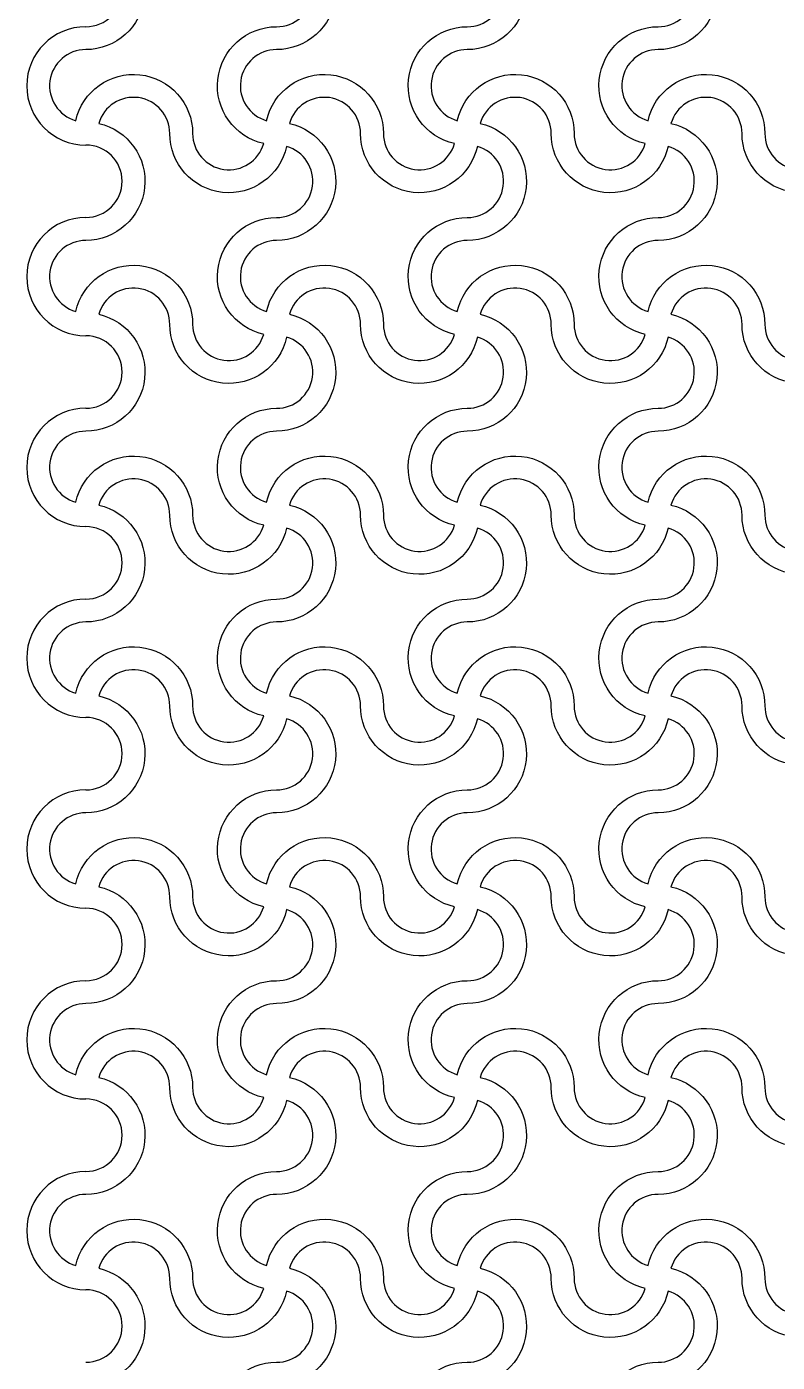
# Model space of a CAD drawing. Header units: millimetres. Extents: x 24 to 345, y 12 to 201.
# Drawn here: x 43.071 to 44.645, y 37.718 to 40.518 of the extents above; entities that cross this region are included whole.
import ezdxf

# ---------------------------------------------------------------- set-up
doc = ezdxf.new("R2010")
doc.units = ezdxf.units.MM
doc.header["$MEASUREMENT"] = 0
doc.layers.add('5th metal (rf+ground)', color=240, linetype='Continuous')

msp = doc.modelspace()

# ---------------------------------------------------------------- linework, layer by layer
at = {"layer": '5th metal (rf+ground)'}
for points in [[(43.61633, 40.66724, -0.8959788), (43.3713, 40.69421, 0.8687853), (43.22227, 40.71524, -0.8959788), (43.1953, 40.47021, 0.8687853), (43.17427, 40.32118, -0.8959788), (43.4193, 40.29421, 0.8687853), (43.56833, 40.27318, -0.8959788), (43.5953, 40.51821, 0.8687853)], [(43.61633, 40.66724, -0.8959788), (43.3713, 40.69421, 0.8687853), (43.22227, 40.71524, -0.8959788), (43.1953, 40.47021, 0.8687853), (43.17427, 40.32118, -0.8959788), (43.4193, 40.29421, 0.8687853), (43.56833, 40.27318, -0.8959788), (43.5953, 40.51821, 0.8687853)], [(43.61633, 40.66724, -0.8959788), (43.3713, 40.69421, 0.8687853), (43.22227, 40.71524, -0.8959788), (43.1953, 40.47021, 0.8687853), (43.17427, 40.32118, -0.8959788), (43.4193, 40.29421, 0.8687853), (43.56833, 40.27318, -0.8959788), (43.5953, 40.51821, 0.8687853)], [(43.61633, 40.66724, -0.8959788), (43.3713, 40.69421, 0.8687853), (43.22227, 40.71524, -0.8959788), (43.1953, 40.47021, 0.8687853), (43.17427, 40.32118, -0.8959788), (43.4193, 40.29421, 0.8687853), (43.56833, 40.27318, -0.8959788), (43.5953, 40.51821, 0.8687853)], [(44.01633, 40.66724, -0.8959788), (43.7713, 40.69421, 0.8687853), (43.62227, 40.71524, -0.8959788), (43.5953, 40.47021, 0.8687853), (43.57427, 40.32118, -0.8959788), (43.8193, 40.29421, 0.8687853), (43.96833, 40.27318, -0.8959788), (43.9953, 40.51821, 0.8687853)], [(44.01633, 40.66724, -0.8959788), (43.7713, 40.69421, 0.8687853), (43.62227, 40.71524, -0.8959788), (43.5953, 40.47021, 0.8687853), (43.57427, 40.32118, -0.8959788), (43.8193, 40.29421, 0.8687853), (43.96833, 40.27318, -0.8959788), (43.9953, 40.51821, 0.8687853)], [(44.01633, 40.66724, -0.8959788), (43.7713, 40.69421, 0.8687853), (43.62227, 40.71524, -0.8959788), (43.5953, 40.47021, 0.8687853), (43.57427, 40.32118, -0.8959788), (43.8193, 40.29421, 0.8687853), (43.96833, 40.27318, -0.8959788), (43.9953, 40.51821, 0.8687853)], [(44.01633, 40.66724, -0.8959788), (43.7713, 40.69421, 0.8687853), (43.62227, 40.71524, -0.8959788), (43.5953, 40.47021, 0.8687853), (43.57427, 40.32118, -0.8959788), (43.8193, 40.29421, 0.8687853), (43.96833, 40.27318, -0.8959788), (43.9953, 40.51821, 0.8687853)], [(44.41633, 40.66724, -0.8959788), (44.1713, 40.69421, 0.8687853), (44.02227, 40.71524, -0.8959788), (43.9953, 40.47021, 0.8687853), (43.97427, 40.32118, -0.8959788), (44.2193, 40.29421, 0.8687853), (44.36833, 40.27318, -0.8959788), (44.3953, 40.51821, 0.8687853)], [(44.41633, 40.66724, -0.8959788), (44.1713, 40.69421, 0.8687853), (44.02227, 40.71524, -0.8959788), (43.9953, 40.47021, 0.8687853), (43.97427, 40.32118, -0.8959788), (44.2193, 40.29421, 0.8687853), (44.36833, 40.27318, -0.8959788), (44.3953, 40.51821, 0.8687853)], [(44.41633, 40.66724, -0.8959788), (44.1713, 40.69421, 0.8687853), (44.02227, 40.71524, -0.8959788), (43.9953, 40.47021, 0.8687853), (43.97427, 40.32118, -0.8959788), (44.2193, 40.29421, 0.8687853), (44.36833, 40.27318, -0.8959788), (44.3953, 40.51821, 0.8687853)], [(44.41633, 40.66724, -0.8959788), (44.1713, 40.69421, 0.8687853), (44.02227, 40.71524, -0.8959788), (43.9953, 40.47021, 0.8687853), (43.97427, 40.32118, -0.8959788), (44.2193, 40.29421, 0.8687853), (44.36833, 40.27318, -0.8959788), (44.3953, 40.51821, 0.8687853)], [(44.81633, 40.66724, -0.8959788), (44.5713, 40.69421, 0.8687853), (44.42227, 40.71524, -0.8959788), (44.3953, 40.47021, 0.8687853), (44.37427, 40.32118, -0.8959788), (44.6193, 40.29421, 0.8687853), (44.76833, 40.27318, -0.8959788), (44.7953, 40.51821, 0.8687853)], [(44.81633, 40.66724, -0.8959788), (44.5713, 40.69421, 0.8687853), (44.42227, 40.71524, -0.8959788), (44.3953, 40.47021, 0.8687853), (44.37427, 40.32118, -0.8959788), (44.6193, 40.29421, 0.8687853), (44.76833, 40.27318, -0.8959788), (44.7953, 40.51821, 0.8687853)], [(44.81633, 40.66724, -0.8959788), (44.5713, 40.69421, 0.8687853), (44.42227, 40.71524, -0.8959788), (44.3953, 40.47021, 0.8687853), (44.37427, 40.32118, -0.8959788), (44.6193, 40.29421, 0.8687853), (44.76833, 40.27318, -0.8959788), (44.7953, 40.51821, 0.8687853)], [(44.81633, 40.66724, -0.8959788), (44.5713, 40.69421, 0.8687853), (44.42227, 40.71524, -0.8959788), (44.3953, 40.47021, 0.8687853), (44.37427, 40.32118, -0.8959788), (44.6193, 40.29421, 0.8687853), (44.76833, 40.27318, -0.8959788), (44.7953, 40.51821, 0.8687853)], [(43.61633, 40.26724, -0.8959788), (43.3713, 40.29421, 0.8687853), (43.22227, 40.31524, -0.8959788), (43.1953, 40.07021, 0.8687853), (43.17427, 39.92118, -0.8959788), (43.4193, 39.89421, 0.8687853), (43.56833, 39.87318, -0.8959788), (43.5953, 40.11821, 0.8687853)], [(43.61633, 40.26724, -0.8959788), (43.3713, 40.29421, 0.8687853), (43.22227, 40.31524, -0.8959788), (43.1953, 40.07021, 0.8687853), (43.17427, 39.92118, -0.8959788), (43.4193, 39.89421, 0.8687853), (43.56833, 39.87318, -0.8959788), (43.5953, 40.11821, 0.8687853)], [(43.61633, 40.26724, -0.8959788), (43.3713, 40.29421, 0.8687853), (43.22227, 40.31524, -0.8959788), (43.1953, 40.07021, 0.8687853), (43.17427, 39.92118, -0.8959788), (43.4193, 39.89421, 0.8687853), (43.56833, 39.87318, -0.8959788), (43.5953, 40.11821, 0.8687853)], [(43.61633, 40.26724, -0.8959788), (43.3713, 40.29421, 0.8687853), (43.22227, 40.31524, -0.8959788), (43.1953, 40.07021, 0.8687853), (43.17427, 39.92118, -0.8959788), (43.4193, 39.89421, 0.8687853), (43.56833, 39.87318, -0.8959788), (43.5953, 40.11821, 0.8687853)], [(44.01633, 40.26724, -0.8959788), (43.7713, 40.29421, 0.8687853), (43.62227, 40.31524, -0.8959788), (43.5953, 40.07021, 0.8687853), (43.57427, 39.92118, -0.8959788), (43.8193, 39.89421, 0.8687853), (43.96833, 39.87318, -0.8959788), (43.9953, 40.11821, 0.8687853)], [(44.01633, 40.26724, -0.8959788), (43.7713, 40.29421, 0.8687853), (43.62227, 40.31524, -0.8959788), (43.5953, 40.07021, 0.8687853), (43.57427, 39.92118, -0.8959788), (43.8193, 39.89421, 0.8687853), (43.96833, 39.87318, -0.8959788), (43.9953, 40.11821, 0.8687853)], [(44.01633, 40.26724, -0.8959788), (43.7713, 40.29421, 0.8687853), (43.62227, 40.31524, -0.8959788), (43.5953, 40.07021, 0.8687853), (43.57427, 39.92118, -0.8959788), (43.8193, 39.89421, 0.8687853), (43.96833, 39.87318, -0.8959788), (43.9953, 40.11821, 0.8687853)], [(44.01633, 40.26724, -0.8959788), (43.7713, 40.29421, 0.8687853), (43.62227, 40.31524, -0.8959788), (43.5953, 40.07021, 0.8687853), (43.57427, 39.92118, -0.8959788), (43.8193, 39.89421, 0.8687853), (43.96833, 39.87318, -0.8959788), (43.9953, 40.11821, 0.8687853)], [(44.41633, 40.26724, -0.8959788), (44.1713, 40.29421, 0.8687853), (44.02227, 40.31524, -0.8959788), (43.9953, 40.07021, 0.8687853), (43.97427, 39.92118, -0.8959788), (44.2193, 39.89421, 0.8687853), (44.36833, 39.87318, -0.8959788), (44.3953, 40.11821, 0.8687853)], [(44.41633, 40.26724, -0.8959788), (44.1713, 40.29421, 0.8687853), (44.02227, 40.31524, -0.8959788), (43.9953, 40.07021, 0.8687853), (43.97427, 39.92118, -0.8959788), (44.2193, 39.89421, 0.8687853), (44.36833, 39.87318, -0.8959788), (44.3953, 40.11821, 0.8687853)], [(44.41633, 40.26724, -0.8959788), (44.1713, 40.29421, 0.8687853), (44.02227, 40.31524, -0.8959788), (43.9953, 40.07021, 0.8687853), (43.97427, 39.92118, -0.8959788), (44.2193, 39.89421, 0.8687853), (44.36833, 39.87318, -0.8959788), (44.3953, 40.11821, 0.8687853)], [(44.41633, 40.26724, -0.8959788), (44.1713, 40.29421, 0.8687853), (44.02227, 40.31524, -0.8959788), (43.9953, 40.07021, 0.8687853), (43.97427, 39.92118, -0.8959788), (44.2193, 39.89421, 0.8687853), (44.36833, 39.87318, -0.8959788), (44.3953, 40.11821, 0.8687853)], [(44.81633, 40.26724, -0.8959788), (44.5713, 40.29421, 0.8687853), (44.42227, 40.31524, -0.8959788), (44.3953, 40.07021, 0.8687853), (44.37427, 39.92118, -0.8959788), (44.6193, 39.89421, 0.8687853), (44.76833, 39.87318, -0.8959788), (44.7953, 40.11821, 0.8687853)], [(44.81633, 40.26724, -0.8959788), (44.5713, 40.29421, 0.8687853), (44.42227, 40.31524, -0.8959788), (44.3953, 40.07021, 0.8687853), (44.37427, 39.92118, -0.8959788), (44.6193, 39.89421, 0.8687853), (44.76833, 39.87318, -0.8959788), (44.7953, 40.11821, 0.8687853)], [(44.81633, 40.26724, -0.8959788), (44.5713, 40.29421, 0.8687853), (44.42227, 40.31524, -0.8959788), (44.3953, 40.07021, 0.8687853), (44.37427, 39.92118, -0.8959788), (44.6193, 39.89421, 0.8687853), (44.76833, 39.87318, -0.8959788), (44.7953, 40.11821, 0.8687853)], [(44.81633, 40.26724, -0.8959788), (44.5713, 40.29421, 0.8687853), (44.42227, 40.31524, -0.8959788), (44.3953, 40.07021, 0.8687853), (44.37427, 39.92118, -0.8959788), (44.6193, 39.89421, 0.8687853), (44.76833, 39.87318, -0.8959788), (44.7953, 40.11821, 0.8687853)], [(43.61633, 39.86724, -0.8959788), (43.3713, 39.89421, 0.8687853), (43.22227, 39.91524, -0.8959788), (43.1953, 39.67021, 0.8687853), (43.17427, 39.52118, -0.8959788), (43.4193, 39.49421, 0.8687853), (43.56833, 39.47318, -0.8959788), (43.5953, 39.71821, 0.8687853)], [(43.61633, 39.86724, -0.8959788), (43.3713, 39.89421, 0.8687853), (43.22227, 39.91524, -0.8959788), (43.1953, 39.67021, 0.8687853), (43.17427, 39.52118, -0.8959788), (43.4193, 39.49421, 0.8687853), (43.56833, 39.47318, -0.8959788), (43.5953, 39.71821, 0.8687853)], [(43.61633, 39.86724, -0.8959788), (43.3713, 39.89421, 0.8687853), (43.22227, 39.91524, -0.8959788), (43.1953, 39.67021, 0.8687853), (43.17427, 39.52118, -0.8959788), (43.4193, 39.49421, 0.8687853), (43.56833, 39.47318, -0.8959788), (43.5953, 39.71821, 0.8687853)], [(43.61633, 39.86724, -0.8959788), (43.3713, 39.89421, 0.8687853), (43.22227, 39.91524, -0.8959788), (43.1953, 39.67021, 0.8687853), (43.17427, 39.52118, -0.8959788), (43.4193, 39.49421, 0.8687853), (43.56833, 39.47318, -0.8959788), (43.5953, 39.71821, 0.8687853)], [(44.01633, 39.86724, -0.8959788), (43.7713, 39.89421, 0.8687853), (43.62227, 39.91524, -0.8959788), (43.5953, 39.67021, 0.8687853), (43.57427, 39.52118, -0.8959788), (43.8193, 39.49421, 0.8687853), (43.96833, 39.47318, -0.8959788), (43.9953, 39.71821, 0.8687853)], [(44.01633, 39.86724, -0.8959788), (43.7713, 39.89421, 0.8687853), (43.62227, 39.91524, -0.8959788), (43.5953, 39.67021, 0.8687853), (43.57427, 39.52118, -0.8959788), (43.8193, 39.49421, 0.8687853), (43.96833, 39.47318, -0.8959788), (43.9953, 39.71821, 0.8687853)], [(44.01633, 39.86724, -0.8959788), (43.7713, 39.89421, 0.8687853), (43.62227, 39.91524, -0.8959788), (43.5953, 39.67021, 0.8687853), (43.57427, 39.52118, -0.8959788), (43.8193, 39.49421, 0.8687853), (43.96833, 39.47318, -0.8959788), (43.9953, 39.71821, 0.8687853)], [(44.01633, 39.86724, -0.8959788), (43.7713, 39.89421, 0.8687853), (43.62227, 39.91524, -0.8959788), (43.5953, 39.67021, 0.8687853), (43.57427, 39.52118, -0.8959788), (43.8193, 39.49421, 0.8687853), (43.96833, 39.47318, -0.8959788), (43.9953, 39.71821, 0.8687853)], [(44.41633, 39.86724, -0.8959788), (44.1713, 39.89421, 0.8687853), (44.02227, 39.91524, -0.8959788), (43.9953, 39.67021, 0.8687853), (43.97427, 39.52118, -0.8959788), (44.2193, 39.49421, 0.8687853), (44.36833, 39.47318, -0.8959788), (44.3953, 39.71821, 0.8687853)], [(44.41633, 39.86724, -0.8959788), (44.1713, 39.89421, 0.8687853), (44.02227, 39.91524, -0.8959788), (43.9953, 39.67021, 0.8687853), (43.97427, 39.52118, -0.8959788), (44.2193, 39.49421, 0.8687853), (44.36833, 39.47318, -0.8959788), (44.3953, 39.71821, 0.8687853)], [(44.41633, 39.86724, -0.8959788), (44.1713, 39.89421, 0.8687853), (44.02227, 39.91524, -0.8959788), (43.9953, 39.67021, 0.8687853), (43.97427, 39.52118, -0.8959788), (44.2193, 39.49421, 0.8687853), (44.36833, 39.47318, -0.8959788), (44.3953, 39.71821, 0.8687853)], [(44.41633, 39.86724, -0.8959788), (44.1713, 39.89421, 0.8687853), (44.02227, 39.91524, -0.8959788), (43.9953, 39.67021, 0.8687853), (43.97427, 39.52118, -0.8959788), (44.2193, 39.49421, 0.8687853), (44.36833, 39.47318, -0.8959788), (44.3953, 39.71821, 0.8687853)], [(44.81633, 39.86724, -0.8959788), (44.5713, 39.89421, 0.8687853), (44.42227, 39.91524, -0.8959788), (44.3953, 39.67021, 0.8687853), (44.37427, 39.52118, -0.8959788), (44.6193, 39.49421, 0.8687853), (44.76833, 39.47318, -0.8959788), (44.7953, 39.71821, 0.8687853)], [(44.81633, 39.86724, -0.8959788), (44.5713, 39.89421, 0.8687853), (44.42227, 39.91524, -0.8959788), (44.3953, 39.67021, 0.8687853), (44.37427, 39.52118, -0.8959788), (44.6193, 39.49421, 0.8687853), (44.76833, 39.47318, -0.8959788), (44.7953, 39.71821, 0.8687853)], [(44.81633, 39.86724, -0.8959788), (44.5713, 39.89421, 0.8687853), (44.42227, 39.91524, -0.8959788), (44.3953, 39.67021, 0.8687853), (44.37427, 39.52118, -0.8959788), (44.6193, 39.49421, 0.8687853), (44.76833, 39.47318, -0.8959788), (44.7953, 39.71821, 0.8687853)], [(44.81633, 39.86724, -0.8959788), (44.5713, 39.89421, 0.8687853), (44.42227, 39.91524, -0.8959788), (44.3953, 39.67021, 0.8687853), (44.37427, 39.52118, -0.8959788), (44.6193, 39.49421, 0.8687853), (44.76833, 39.47318, -0.8959788), (44.7953, 39.71821, 0.8687853)], [(43.61633, 39.46724, -0.8959788), (43.3713, 39.49421, 0.8687853), (43.22227, 39.51524, -0.8959788), (43.1953, 39.27021, 0.8687853), (43.17427, 39.12118, -0.8959788), (43.4193, 39.09421, 0.8687853), (43.56833, 39.07318, -0.8959788), (43.5953, 39.31821, 0.8687853)], [(43.61633, 39.46724, -0.8959788), (43.3713, 39.49421, 0.8687853), (43.22227, 39.51524, -0.8959788), (43.1953, 39.27021, 0.8687853), (43.17427, 39.12118, -0.8959788), (43.4193, 39.09421, 0.8687853), (43.56833, 39.07318, -0.8959788), (43.5953, 39.31821, 0.8687853)], [(43.61633, 39.46724, -0.8959788), (43.3713, 39.49421, 0.8687853), (43.22227, 39.51524, -0.8959788), (43.1953, 39.27021, 0.8687853), (43.17427, 39.12118, -0.8959788), (43.4193, 39.09421, 0.8687853), (43.56833, 39.07318, -0.8959788), (43.5953, 39.31821, 0.8687853)], [(43.61633, 39.46724, -0.8959788), (43.3713, 39.49421, 0.8687853), (43.22227, 39.51524, -0.8959788), (43.1953, 39.27021, 0.8687853), (43.17427, 39.12118, -0.8959788), (43.4193, 39.09421, 0.8687853), (43.56833, 39.07318, -0.8959788), (43.5953, 39.31821, 0.8687853)], [(44.01633, 39.46724, -0.8959788), (43.7713, 39.49421, 0.8687853), (43.62227, 39.51524, -0.8959788), (43.5953, 39.27021, 0.8687853), (43.57427, 39.12118, -0.8959788), (43.8193, 39.09421, 0.8687853), (43.96833, 39.07318, -0.8959788), (43.9953, 39.31821, 0.8687853)], [(44.01633, 39.46724, -0.8959788), (43.7713, 39.49421, 0.8687853), (43.62227, 39.51524, -0.8959788), (43.5953, 39.27021, 0.8687853), (43.57427, 39.12118, -0.8959788), (43.8193, 39.09421, 0.8687853), (43.96833, 39.07318, -0.8959788), (43.9953, 39.31821, 0.8687853)], [(44.01633, 39.46724, -0.8959788), (43.7713, 39.49421, 0.8687853), (43.62227, 39.51524, -0.8959788), (43.5953, 39.27021, 0.8687853), (43.57427, 39.12118, -0.8959788), (43.8193, 39.09421, 0.8687853), (43.96833, 39.07318, -0.8959788), (43.9953, 39.31821, 0.8687853)], [(44.01633, 39.46724, -0.8959788), (43.7713, 39.49421, 0.8687853), (43.62227, 39.51524, -0.8959788), (43.5953, 39.27021, 0.8687853), (43.57427, 39.12118, -0.8959788), (43.8193, 39.09421, 0.8687853), (43.96833, 39.07318, -0.8959788), (43.9953, 39.31821, 0.8687853)], [(44.41633, 39.46724, -0.8959788), (44.1713, 39.49421, 0.8687853), (44.02227, 39.51524, -0.8959788), (43.9953, 39.27021, 0.8687853), (43.97427, 39.12118, -0.8959788), (44.2193, 39.09421, 0.8687853), (44.36833, 39.07318, -0.8959788), (44.3953, 39.31821, 0.8687853)], [(44.41633, 39.46724, -0.8959788), (44.1713, 39.49421, 0.8687853), (44.02227, 39.51524, -0.8959788), (43.9953, 39.27021, 0.8687853), (43.97427, 39.12118, -0.8959788), (44.2193, 39.09421, 0.8687853), (44.36833, 39.07318, -0.8959788), (44.3953, 39.31821, 0.8687853)], [(44.41633, 39.46724, -0.8959788), (44.1713, 39.49421, 0.8687853), (44.02227, 39.51524, -0.8959788), (43.9953, 39.27021, 0.8687853), (43.97427, 39.12118, -0.8959788), (44.2193, 39.09421, 0.8687853), (44.36833, 39.07318, -0.8959788), (44.3953, 39.31821, 0.8687853)], [(44.41633, 39.46724, -0.8959788), (44.1713, 39.49421, 0.8687853), (44.02227, 39.51524, -0.8959788), (43.9953, 39.27021, 0.8687853), (43.97427, 39.12118, -0.8959788), (44.2193, 39.09421, 0.8687853), (44.36833, 39.07318, -0.8959788), (44.3953, 39.31821, 0.8687853)], [(44.81633, 39.46724, -0.8959788), (44.5713, 39.49421, 0.8687853), (44.42227, 39.51524, -0.8959788), (44.3953, 39.27021, 0.8687853), (44.37427, 39.12118, -0.8959788), (44.6193, 39.09421, 0.8687853), (44.76833, 39.07318, -0.8959788), (44.7953, 39.31821, 0.8687853)], [(44.81633, 39.46724, -0.8959788), (44.5713, 39.49421, 0.8687853), (44.42227, 39.51524, -0.8959788), (44.3953, 39.27021, 0.8687853), (44.37427, 39.12118, -0.8959788), (44.6193, 39.09421, 0.8687853), (44.76833, 39.07318, -0.8959788), (44.7953, 39.31821, 0.8687853)], [(44.81633, 39.46724, -0.8959788), (44.5713, 39.49421, 0.8687853), (44.42227, 39.51524, -0.8959788), (44.3953, 39.27021, 0.8687853), (44.37427, 39.12118, -0.8959788), (44.6193, 39.09421, 0.8687853), (44.76833, 39.07318, -0.8959788), (44.7953, 39.31821, 0.8687853)], [(44.81633, 39.46724, -0.8959788), (44.5713, 39.49421, 0.8687853), (44.42227, 39.51524, -0.8959788), (44.3953, 39.27021, 0.8687853), (44.37427, 39.12118, -0.8959788), (44.6193, 39.09421, 0.8687853), (44.76833, 39.07318, -0.8959788), (44.7953, 39.31821, 0.8687853)], [(43.61633, 39.06724, -0.8959788), (43.3713, 39.09421, 0.8687853), (43.22227, 39.11524, -0.8959788), (43.1953, 38.87021, 0.8687853), (43.17427, 38.72118, -0.8959788), (43.4193, 38.69421, 0.8687853), (43.56833, 38.67318, -0.8959788), (43.5953, 38.91821, 0.8687853)], [(43.61633, 39.06724, -0.8959788), (43.3713, 39.09421, 0.8687853), (43.22227, 39.11524, -0.8959788), (43.1953, 38.87021, 0.8687853), (43.17427, 38.72118, -0.8959788), (43.4193, 38.69421, 0.8687853), (43.56833, 38.67318, -0.8959788), (43.5953, 38.91821, 0.8687853)], [(43.61633, 39.06724, -0.8959788), (43.3713, 39.09421, 0.8687853), (43.22227, 39.11524, -0.8959788), (43.1953, 38.87021, 0.8687853), (43.17427, 38.72118, -0.8959788), (43.4193, 38.69421, 0.8687853), (43.56833, 38.67318, -0.8959788), (43.5953, 38.91821, 0.8687853)], [(43.61633, 39.06724, -0.8959788), (43.3713, 39.09421, 0.8687853), (43.22227, 39.11524, -0.8959788), (43.1953, 38.87021, 0.8687853), (43.17427, 38.72118, -0.8959788), (43.4193, 38.69421, 0.8687853), (43.56833, 38.67318, -0.8959788), (43.5953, 38.91821, 0.8687853)], [(44.01633, 39.06724, -0.8959788), (43.7713, 39.09421, 0.8687853), (43.62227, 39.11524, -0.8959788), (43.5953, 38.87021, 0.8687853), (43.57427, 38.72118, -0.8959788), (43.8193, 38.69421, 0.8687853), (43.96833, 38.67318, -0.8959788), (43.9953, 38.91821, 0.8687853)], [(44.01633, 39.06724, -0.8959788), (43.7713, 39.09421, 0.8687853), (43.62227, 39.11524, -0.8959788), (43.5953, 38.87021, 0.8687853), (43.57427, 38.72118, -0.8959788), (43.8193, 38.69421, 0.8687853), (43.96833, 38.67318, -0.8959788), (43.9953, 38.91821, 0.8687853)], [(44.01633, 39.06724, -0.8959788), (43.7713, 39.09421, 0.8687853), (43.62227, 39.11524, -0.8959788), (43.5953, 38.87021, 0.8687853), (43.57427, 38.72118, -0.8959788), (43.8193, 38.69421, 0.8687853), (43.96833, 38.67318, -0.8959788), (43.9953, 38.91821, 0.8687853)], [(44.01633, 39.06724, -0.8959788), (43.7713, 39.09421, 0.8687853), (43.62227, 39.11524, -0.8959788), (43.5953, 38.87021, 0.8687853), (43.57427, 38.72118, -0.8959788), (43.8193, 38.69421, 0.8687853), (43.96833, 38.67318, -0.8959788), (43.9953, 38.91821, 0.8687853)], [(44.41633, 39.06724, -0.8959788), (44.1713, 39.09421, 0.8687853), (44.02227, 39.11524, -0.8959788), (43.9953, 38.87021, 0.8687853), (43.97427, 38.72118, -0.8959788), (44.2193, 38.69421, 0.8687853), (44.36833, 38.67318, -0.8959788), (44.3953, 38.91821, 0.8687853)], [(44.41633, 39.06724, -0.8959788), (44.1713, 39.09421, 0.8687853), (44.02227, 39.11524, -0.8959788), (43.9953, 38.87021, 0.8687853), (43.97427, 38.72118, -0.8959788), (44.2193, 38.69421, 0.8687853), (44.36833, 38.67318, -0.8959788), (44.3953, 38.91821, 0.8687853)], [(44.41633, 39.06724, -0.8959788), (44.1713, 39.09421, 0.8687853), (44.02227, 39.11524, -0.8959788), (43.9953, 38.87021, 0.8687853), (43.97427, 38.72118, -0.8959788), (44.2193, 38.69421, 0.8687853), (44.36833, 38.67318, -0.8959788), (44.3953, 38.91821, 0.8687853)], [(44.41633, 39.06724, -0.8959788), (44.1713, 39.09421, 0.8687853), (44.02227, 39.11524, -0.8959788), (43.9953, 38.87021, 0.8687853), (43.97427, 38.72118, -0.8959788), (44.2193, 38.69421, 0.8687853), (44.36833, 38.67318, -0.8959788), (44.3953, 38.91821, 0.8687853)], [(44.81633, 39.06724, -0.8959788), (44.5713, 39.09421, 0.8687853), (44.42227, 39.11524, -0.8959788), (44.3953, 38.87021, 0.8687853), (44.37427, 38.72118, -0.8959788), (44.6193, 38.69421, 0.8687853), (44.76833, 38.67318, -0.8959788), (44.7953, 38.91821, 0.8687853)], [(44.81633, 39.06724, -0.8959788), (44.5713, 39.09421, 0.8687853), (44.42227, 39.11524, -0.8959788), (44.3953, 38.87021, 0.8687853), (44.37427, 38.72118, -0.8959788), (44.6193, 38.69421, 0.8687853), (44.76833, 38.67318, -0.8959788), (44.7953, 38.91821, 0.8687853)], [(44.81633, 39.06724, -0.8959788), (44.5713, 39.09421, 0.8687853), (44.42227, 39.11524, -0.8959788), (44.3953, 38.87021, 0.8687853), (44.37427, 38.72118, -0.8959788), (44.6193, 38.69421, 0.8687853), (44.76833, 38.67318, -0.8959788), (44.7953, 38.91821, 0.8687853)], [(44.81633, 39.06724, -0.8959788), (44.5713, 39.09421, 0.8687853), (44.42227, 39.11524, -0.8959788), (44.3953, 38.87021, 0.8687853), (44.37427, 38.72118, -0.8959788), (44.6193, 38.69421, 0.8687853), (44.76833, 38.67318, -0.8959788), (44.7953, 38.91821, 0.8687853)], [(43.61633, 38.66724, -0.8959788), (43.3713, 38.69421, 0.8687853), (43.22227, 38.71524, -0.8959788), (43.1953, 38.47021, 0.8687853), (43.17427, 38.32118, -0.8959788), (43.4193, 38.29421, 0.8687853), (43.56833, 38.27318, -0.8959788), (43.5953, 38.51821, 0.8687853)], [(43.61633, 38.66724, -0.8959788), (43.3713, 38.69421, 0.8687853), (43.22227, 38.71524, -0.8959788), (43.1953, 38.47021, 0.8687853), (43.17427, 38.32118, -0.8959788), (43.4193, 38.29421, 0.8687853), (43.56833, 38.27318, -0.8959788), (43.5953, 38.51821, 0.8687853)], [(43.61633, 38.66724, -0.8959788), (43.3713, 38.69421, 0.8687853), (43.22227, 38.71524, -0.8959788), (43.1953, 38.47021, 0.8687853), (43.17427, 38.32118, -0.8959788), (43.4193, 38.29421, 0.8687853), (43.56833, 38.27318, -0.8959788), (43.5953, 38.51821, 0.8687853)], [(43.61633, 38.66724, -0.8959788), (43.3713, 38.69421, 0.8687853), (43.22227, 38.71524, -0.8959788), (43.1953, 38.47021, 0.8687853), (43.17427, 38.32118, -0.8959788), (43.4193, 38.29421, 0.8687853), (43.56833, 38.27318, -0.8959788), (43.5953, 38.51821, 0.8687853)], [(44.01633, 38.66724, -0.8959788), (43.7713, 38.69421, 0.8687853), (43.62227, 38.71524, -0.8959788), (43.5953, 38.47021, 0.8687853), (43.57427, 38.32118, -0.8959788), (43.8193, 38.29421, 0.8687853), (43.96833, 38.27318, -0.8959788), (43.9953, 38.51821, 0.8687853)], [(44.01633, 38.66724, -0.8959788), (43.7713, 38.69421, 0.8687853), (43.62227, 38.71524, -0.8959788), (43.5953, 38.47021, 0.8687853), (43.57427, 38.32118, -0.8959788), (43.8193, 38.29421, 0.8687853), (43.96833, 38.27318, -0.8959788), (43.9953, 38.51821, 0.8687853)], [(44.01633, 38.66724, -0.8959788), (43.7713, 38.69421, 0.8687853), (43.62227, 38.71524, -0.8959788), (43.5953, 38.47021, 0.8687853), (43.57427, 38.32118, -0.8959788), (43.8193, 38.29421, 0.8687853), (43.96833, 38.27318, -0.8959788), (43.9953, 38.51821, 0.8687853)], [(44.01633, 38.66724, -0.8959788), (43.7713, 38.69421, 0.8687853), (43.62227, 38.71524, -0.8959788), (43.5953, 38.47021, 0.8687853), (43.57427, 38.32118, -0.8959788), (43.8193, 38.29421, 0.8687853), (43.96833, 38.27318, -0.8959788), (43.9953, 38.51821, 0.8687853)], [(44.41633, 38.66724, -0.8959788), (44.1713, 38.69421, 0.8687853), (44.02227, 38.71524, -0.8959788), (43.9953, 38.47021, 0.8687853), (43.97427, 38.32118, -0.8959788), (44.2193, 38.29421, 0.8687853), (44.36833, 38.27318, -0.8959788), (44.3953, 38.51821, 0.8687853)], [(44.41633, 38.66724, -0.8959788), (44.1713, 38.69421, 0.8687853), (44.02227, 38.71524, -0.8959788), (43.9953, 38.47021, 0.8687853), (43.97427, 38.32118, -0.8959788), (44.2193, 38.29421, 0.8687853), (44.36833, 38.27318, -0.8959788), (44.3953, 38.51821, 0.8687853)], [(44.41633, 38.66724, -0.8959788), (44.1713, 38.69421, 0.8687853), (44.02227, 38.71524, -0.8959788), (43.9953, 38.47021, 0.8687853), (43.97427, 38.32118, -0.8959788), (44.2193, 38.29421, 0.8687853), (44.36833, 38.27318, -0.8959788), (44.3953, 38.51821, 0.8687853)], [(44.41633, 38.66724, -0.8959788), (44.1713, 38.69421, 0.8687853), (44.02227, 38.71524, -0.8959788), (43.9953, 38.47021, 0.8687853), (43.97427, 38.32118, -0.8959788), (44.2193, 38.29421, 0.8687853), (44.36833, 38.27318, -0.8959788), (44.3953, 38.51821, 0.8687853)], [(44.81633, 38.66724, -0.8959788), (44.5713, 38.69421, 0.8687853), (44.42227, 38.71524, -0.8959788), (44.3953, 38.47021, 0.8687853), (44.37427, 38.32118, -0.8959788), (44.6193, 38.29421, 0.8687853), (44.76833, 38.27318, -0.8959788), (44.7953, 38.51821, 0.8687853)], [(44.81633, 38.66724, -0.8959788), (44.5713, 38.69421, 0.8687853), (44.42227, 38.71524, -0.8959788), (44.3953, 38.47021, 0.8687853), (44.37427, 38.32118, -0.8959788), (44.6193, 38.29421, 0.8687853), (44.76833, 38.27318, -0.8959788), (44.7953, 38.51821, 0.8687853)], [(44.81633, 38.66724, -0.8959788), (44.5713, 38.69421, 0.8687853), (44.42227, 38.71524, -0.8959788), (44.3953, 38.47021, 0.8687853), (44.37427, 38.32118, -0.8959788), (44.6193, 38.29421, 0.8687853), (44.76833, 38.27318, -0.8959788), (44.7953, 38.51821, 0.8687853)], [(44.81633, 38.66724, -0.8959788), (44.5713, 38.69421, 0.8687853), (44.42227, 38.71524, -0.8959788), (44.3953, 38.47021, 0.8687853), (44.37427, 38.32118, -0.8959788), (44.6193, 38.29421, 0.8687853), (44.76833, 38.27318, -0.8959788), (44.7953, 38.51821, 0.8687853)], [(43.61633, 38.26724, -0.8959788), (43.3713, 38.29421, 0.8687853), (43.22227, 38.31524, -0.8959788), (43.1953, 38.07021, 0.8687853), (43.17427, 37.92118, -0.8959788), (43.4193, 37.89421, 0.8687853), (43.56833, 37.87318, -0.8959788), (43.5953, 38.11821, 0.8687853)], [(43.61633, 38.26724, -0.8959788), (43.3713, 38.29421, 0.8687853), (43.22227, 38.31524, -0.8959788), (43.1953, 38.07021, 0.8687853), (43.17427, 37.92118, -0.8959788), (43.4193, 37.89421, 0.8687853), (43.56833, 37.87318, -0.8959788), (43.5953, 38.11821, 0.8687853)], [(43.61633, 38.26724, -0.8959788), (43.3713, 38.29421, 0.8687853), (43.22227, 38.31524, -0.8959788), (43.1953, 38.07021, 0.8687853), (43.17427, 37.92118, -0.8959788), (43.4193, 37.89421, 0.8687853), (43.56833, 37.87318, -0.8959788), (43.5953, 38.11821, 0.8687853)], [(43.61633, 38.26724, -0.8959788), (43.3713, 38.29421, 0.8687853), (43.22227, 38.31524, -0.8959788), (43.1953, 38.07021, 0.8687853), (43.17427, 37.92118, -0.8959788), (43.4193, 37.89421, 0.8687853), (43.56833, 37.87318, -0.8959788), (43.5953, 38.11821, 0.8687853)], [(44.01633, 38.26724, -0.8959788), (43.7713, 38.29421, 0.8687853), (43.62227, 38.31524, -0.8959788), (43.5953, 38.07021, 0.8687853), (43.57427, 37.92118, -0.8959788), (43.8193, 37.89421, 0.8687853), (43.96833, 37.87318, -0.8959788), (43.9953, 38.11821, 0.8687853)], [(44.01633, 38.26724, -0.8959788), (43.7713, 38.29421, 0.8687853), (43.62227, 38.31524, -0.8959788), (43.5953, 38.07021, 0.8687853), (43.57427, 37.92118, -0.8959788), (43.8193, 37.89421, 0.8687853), (43.96833, 37.87318, -0.8959788), (43.9953, 38.11821, 0.8687853)], [(44.01633, 38.26724, -0.8959788), (43.7713, 38.29421, 0.8687853), (43.62227, 38.31524, -0.8959788), (43.5953, 38.07021, 0.8687853), (43.57427, 37.92118, -0.8959788), (43.8193, 37.89421, 0.8687853), (43.96833, 37.87318, -0.8959788), (43.9953, 38.11821, 0.8687853)], [(44.01633, 38.26724, -0.8959788), (43.7713, 38.29421, 0.8687853), (43.62227, 38.31524, -0.8959788), (43.5953, 38.07021, 0.8687853), (43.57427, 37.92118, -0.8959788), (43.8193, 37.89421, 0.8687853), (43.96833, 37.87318, -0.8959788), (43.9953, 38.11821, 0.8687853)], [(44.41633, 38.26724, -0.8959788), (44.1713, 38.29421, 0.8687853), (44.02227, 38.31524, -0.8959788), (43.9953, 38.07021, 0.8687853), (43.97427, 37.92118, -0.8959788), (44.2193, 37.89421, 0.8687853), (44.36833, 37.87318, -0.8959788), (44.3953, 38.11821, 0.8687853)], [(44.41633, 38.26724, -0.8959788), (44.1713, 38.29421, 0.8687853), (44.02227, 38.31524, -0.8959788), (43.9953, 38.07021, 0.8687853), (43.97427, 37.92118, -0.8959788), (44.2193, 37.89421, 0.8687853), (44.36833, 37.87318, -0.8959788), (44.3953, 38.11821, 0.8687853)], [(44.41633, 38.26724, -0.8959788), (44.1713, 38.29421, 0.8687853), (44.02227, 38.31524, -0.8959788), (43.9953, 38.07021, 0.8687853), (43.97427, 37.92118, -0.8959788), (44.2193, 37.89421, 0.8687853), (44.36833, 37.87318, -0.8959788), (44.3953, 38.11821, 0.8687853)], [(44.41633, 38.26724, -0.8959788), (44.1713, 38.29421, 0.8687853), (44.02227, 38.31524, -0.8959788), (43.9953, 38.07021, 0.8687853), (43.97427, 37.92118, -0.8959788), (44.2193, 37.89421, 0.8687853), (44.36833, 37.87318, -0.8959788), (44.3953, 38.11821, 0.8687853)], [(44.81633, 38.26724, -0.8959788), (44.5713, 38.29421, 0.8687853), (44.42227, 38.31524, -0.8959788), (44.3953, 38.07021, 0.8687853), (44.37427, 37.92118, -0.8959788), (44.6193, 37.89421, 0.8687853), (44.76833, 37.87318, -0.8959788), (44.7953, 38.11821, 0.8687853)], [(44.81633, 38.26724, -0.8959788), (44.5713, 38.29421, 0.8687853), (44.42227, 38.31524, -0.8959788), (44.3953, 38.07021, 0.8687853), (44.37427, 37.92118, -0.8959788), (44.6193, 37.89421, 0.8687853), (44.76833, 37.87318, -0.8959788), (44.7953, 38.11821, 0.8687853)], [(44.81633, 38.26724, -0.8959788), (44.5713, 38.29421, 0.8687853), (44.42227, 38.31524, -0.8959788), (44.3953, 38.07021, 0.8687853), (44.37427, 37.92118, -0.8959788), (44.6193, 37.89421, 0.8687853), (44.76833, 37.87318, -0.8959788), (44.7953, 38.11821, 0.8687853)], [(44.81633, 38.26724, -0.8959788), (44.5713, 38.29421, 0.8687853), (44.42227, 38.31524, -0.8959788), (44.3953, 38.07021, 0.8687853), (44.37427, 37.92118, -0.8959788), (44.6193, 37.89421, 0.8687853), (44.76833, 37.87318, -0.8959788), (44.7953, 38.11821, 0.8687853)], [(43.61633, 37.86724, -0.8959788), (43.3713, 37.89421, 0.8687853), (43.22227, 37.91524, -0.8959788), (43.1953, 37.67021, 0.8687853), (43.17427, 37.52118, -0.8959788), (43.4193, 37.49421, 0.8687853), (43.56833, 37.47318, -0.8959788), (43.5953, 37.71821, 0.8687853)], [(43.61633, 37.86724, -0.8959788), (43.3713, 37.89421, 0.8687853), (43.22227, 37.91524, -0.8959788), (43.1953, 37.67021, 0.8687853), (43.17427, 37.52118, -0.8959788), (43.4193, 37.49421, 0.8687853), (43.56833, 37.47318, -0.8959788), (43.5953, 37.71821, 0.8687853)], [(43.61633, 37.86724, -0.8959788), (43.3713, 37.89421, 0.8687853), (43.22227, 37.91524, -0.8959788), (43.1953, 37.67021, 0.8687853), (43.17427, 37.52118, -0.8959788), (43.4193, 37.49421, 0.8687853), (43.56833, 37.47318, -0.8959788), (43.5953, 37.71821, 0.8687853)], [(43.61633, 37.86724, -0.8959788), (43.3713, 37.89421, 0.8687853), (43.22227, 37.91524, -0.8959788), (43.1953, 37.67021, 0.8687853), (43.17427, 37.52118, -0.8959788), (43.4193, 37.49421, 0.8687853), (43.56833, 37.47318, -0.8959788), (43.5953, 37.71821, 0.8687853)], [(44.01633, 37.86724, -0.8959788), (43.7713, 37.89421, 0.8687853), (43.62227, 37.91524, -0.8959788), (43.5953, 37.67021, 0.8687853), (43.57427, 37.52118, -0.8959788), (43.8193, 37.49421, 0.8687853), (43.96833, 37.47318, -0.8959788), (43.9953, 37.71821, 0.8687853)], [(44.01633, 37.86724, -0.8959788), (43.7713, 37.89421, 0.8687853), (43.62227, 37.91524, -0.8959788), (43.5953, 37.67021, 0.8687853), (43.57427, 37.52118, -0.8959788), (43.8193, 37.49421, 0.8687853), (43.96833, 37.47318, -0.8959788), (43.9953, 37.71821, 0.8687853)], [(44.01633, 37.86724, -0.8959788), (43.7713, 37.89421, 0.8687853), (43.62227, 37.91524, -0.8959788), (43.5953, 37.67021, 0.8687853), (43.57427, 37.52118, -0.8959788), (43.8193, 37.49421, 0.8687853), (43.96833, 37.47318, -0.8959788), (43.9953, 37.71821, 0.8687853)], [(44.01633, 37.86724, -0.8959788), (43.7713, 37.89421, 0.8687853), (43.62227, 37.91524, -0.8959788), (43.5953, 37.67021, 0.8687853), (43.57427, 37.52118, -0.8959788), (43.8193, 37.49421, 0.8687853), (43.96833, 37.47318, -0.8959788), (43.9953, 37.71821, 0.8687853)], [(44.41633, 37.86724, -0.8959788), (44.1713, 37.89421, 0.8687853), (44.02227, 37.91524, -0.8959788), (43.9953, 37.67021, 0.8687853), (43.97427, 37.52118, -0.8959788), (44.2193, 37.49421, 0.8687853), (44.36833, 37.47318, -0.8959788), (44.3953, 37.71821, 0.8687853)], [(44.41633, 37.86724, -0.8959788), (44.1713, 37.89421, 0.8687853), (44.02227, 37.91524, -0.8959788), (43.9953, 37.67021, 0.8687853), (43.97427, 37.52118, -0.8959788), (44.2193, 37.49421, 0.8687853), (44.36833, 37.47318, -0.8959788), (44.3953, 37.71821, 0.8687853)], [(44.41633, 37.86724, -0.8959788), (44.1713, 37.89421, 0.8687853), (44.02227, 37.91524, -0.8959788), (43.9953, 37.67021, 0.8687853), (43.97427, 37.52118, -0.8959788), (44.2193, 37.49421, 0.8687853), (44.36833, 37.47318, -0.8959788), (44.3953, 37.71821, 0.8687853)], [(44.41633, 37.86724, -0.8959788), (44.1713, 37.89421, 0.8687853), (44.02227, 37.91524, -0.8959788), (43.9953, 37.67021, 0.8687853), (43.97427, 37.52118, -0.8959788), (44.2193, 37.49421, 0.8687853), (44.36833, 37.47318, -0.8959788), (44.3953, 37.71821, 0.8687853)], [(44.81633, 37.86724, -0.8959788), (44.5713, 37.89421, 0.8687853), (44.42227, 37.91524, -0.8959788), (44.3953, 37.67021, 0.8687853), (44.37427, 37.52118, -0.8959788), (44.6193, 37.49421, 0.8687853), (44.76833, 37.47318, -0.8959788), (44.7953, 37.71821, 0.8687853)], [(44.81633, 37.86724, -0.8959788), (44.5713, 37.89421, 0.8687853), (44.42227, 37.91524, -0.8959788), (44.3953, 37.67021, 0.8687853), (44.37427, 37.52118, -0.8959788), (44.6193, 37.49421, 0.8687853), (44.76833, 37.47318, -0.8959788), (44.7953, 37.71821, 0.8687853)], [(44.81633, 37.86724, -0.8959788), (44.5713, 37.89421, 0.8687853), (44.42227, 37.91524, -0.8959788), (44.3953, 37.67021, 0.8687853), (44.37427, 37.52118, -0.8959788), (44.6193, 37.49421, 0.8687853), (44.76833, 37.47318, -0.8959788), (44.7953, 37.71821, 0.8687853)], [(44.81633, 37.86724, -0.8959788), (44.5713, 37.89421, 0.8687853), (44.42227, 37.91524, -0.8959788), (44.3953, 37.67021, 0.8687853), (44.37427, 37.52118, -0.8959788), (44.6193, 37.49421, 0.8687853), (44.76833, 37.47318, -0.8959788), (44.7953, 37.71821, 0.8687853)]]:
    msp.add_lwpolyline(points, format="xyb", close=True, dxfattribs=at)
for centre, radius, start, end in [((43.1953, 40.59421), 0.076, 270, 90), ((43.1953, 40.59421), 0.076, 270, 90), ((43.1953, 40.59421), 0.076, 270, 90), ((43.1953, 40.59421), 0.076, 270, 90), ((43.1953, 40.39421), 0.124, 90, 270), ((43.1953, 40.39421), 0.124, 90, 270), ((43.1953, 40.39421), 0.124, 90, 270), ((43.1953, 40.39421), 0.124, 90, 270), ((43.1953, 40.19421), 0.076, 270, 90), ((43.1953, 40.19421), 0.076, 270, 90), ((43.1953, 40.19421), 0.076, 270, 90), ((43.1953, 40.19421), 0.076, 270, 90), ((43.1953, 39.99421), 0.124, 90, 270), ((43.1953, 39.99421), 0.124, 90, 270), ((43.1953, 39.99421), 0.124, 90, 270), ((43.1953, 39.99421), 0.124, 90, 270), ((43.1953, 39.79421), 0.076, 270, 90), ((43.1953, 39.79421), 0.076, 270, 90), ((43.1953, 39.79421), 0.076, 270, 90), ((43.1953, 39.79421), 0.076, 270, 90), ((43.1953, 39.59421), 0.124, 90, 270), ((43.1953, 39.59421), 0.124, 90, 270), ((43.1953, 39.59421), 0.124, 90, 270), ((43.1953, 39.59421), 0.124, 90, 270), ((43.1953, 39.39421), 0.076, 270, 90), ((43.1953, 39.39421), 0.076, 270, 90), ((43.1953, 39.39421), 0.076, 270, 90), ((43.1953, 39.39421), 0.076, 270, 90), ((43.1953, 39.19421), 0.124, 90, 270), ((43.1953, 39.19421), 0.124, 90, 270), ((43.1953, 39.19421), 0.124, 90, 270), ((43.1953, 39.19421), 0.124, 90, 270), ((43.1953, 38.99421), 0.076, 270, 90), ((43.1953, 38.99421), 0.076, 270, 90), ((43.1953, 38.99421), 0.076, 270, 90), ((43.1953, 38.99421), 0.076, 270, 90), ((43.1953, 38.79421), 0.124, 90, 270), ((43.1953, 38.79421), 0.124, 90, 270), ((43.1953, 38.79421), 0.124, 90, 270), ((43.1953, 38.79421), 0.124, 90, 270), ((43.1953, 38.59421), 0.076, 270, 90), ((43.1953, 38.59421), 0.076, 270, 90), ((43.1953, 38.59421), 0.076, 270, 90), ((43.1953, 38.59421), 0.076, 270, 90), ((43.1953, 38.39421), 0.124, 90, 270), ((43.1953, 38.39421), 0.124, 90, 270), ((43.1953, 38.39421), 0.124, 90, 270), ((43.1953, 38.39421), 0.124, 90, 270), ((43.1953, 38.19421), 0.076, 270, 90), ((43.1953, 38.19421), 0.076, 270, 90), ((43.1953, 38.19421), 0.076, 270, 90), ((43.1953, 38.19421), 0.076, 270, 90), ((43.1953, 37.99421), 0.124, 90, 270), ((43.1953, 37.99421), 0.124, 90, 270), ((43.1953, 37.99421), 0.124, 90, 270), ((43.1953, 37.99421), 0.124, 90, 270), ((43.1953, 37.79421), 0.076, 270, 90), ((43.1953, 37.79421), 0.076, 270, 90), ((43.1953, 37.79421), 0.076, 270, 90), ((43.1953, 37.79421), 0.076, 270, 90)]:
    msp.add_arc(centre, radius, start, end, dxfattribs=at)

doc.saveas('drawing.dxf')
